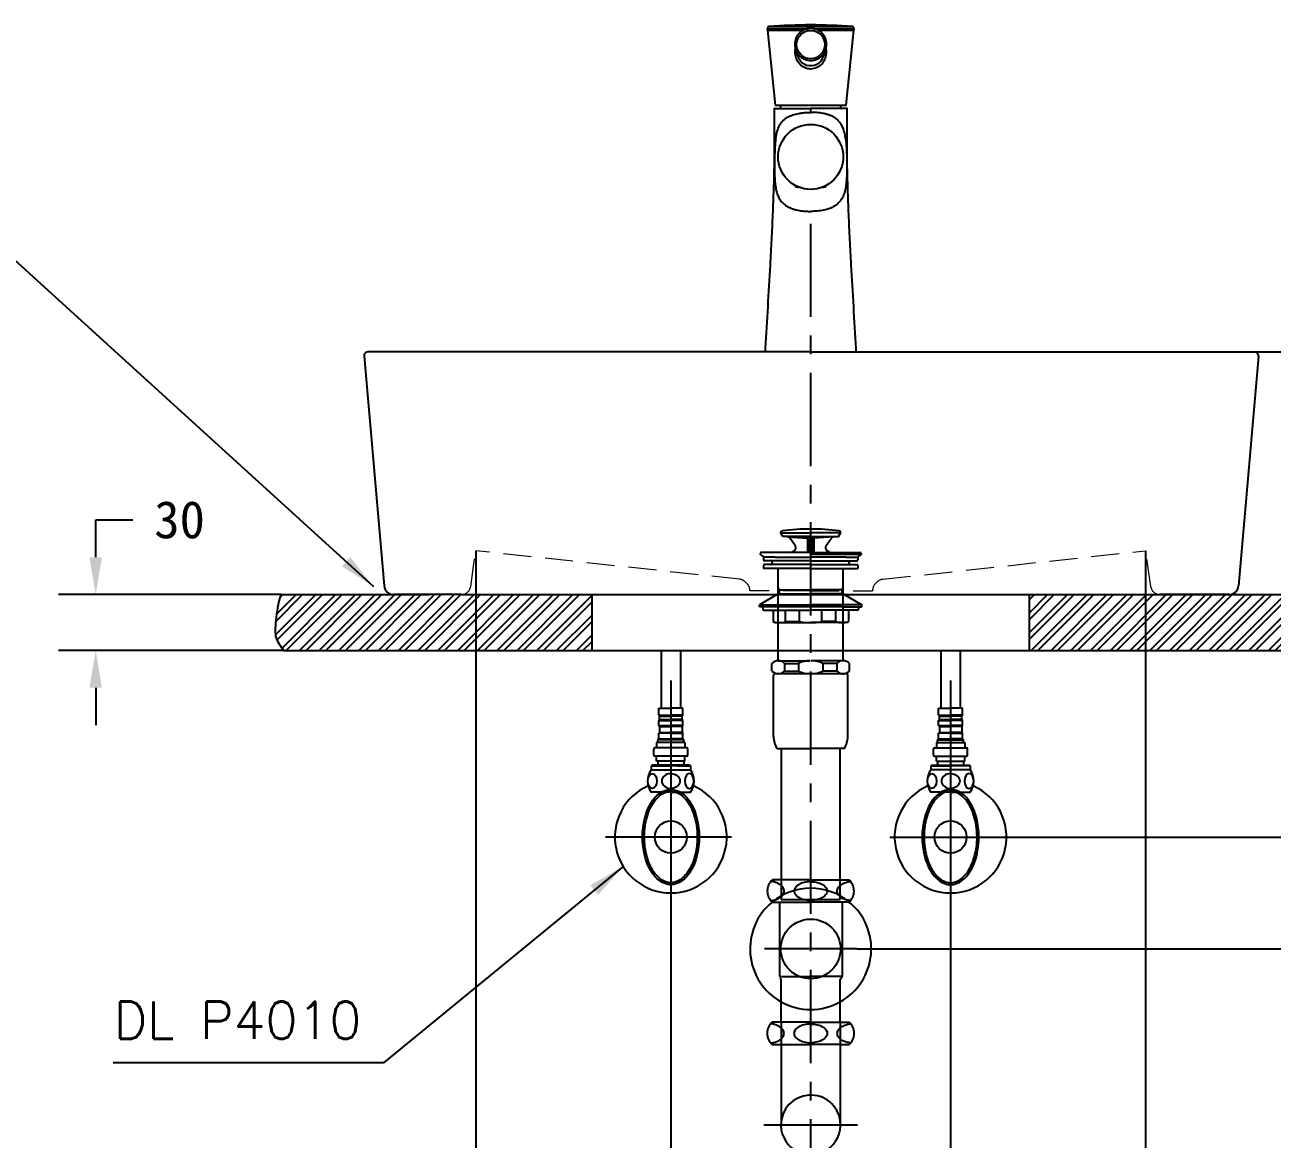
# Model space of a CAD drawing. Extents: x 6851 to 9951, y 0 to 2279.
# Drawn here: x 7630 to 8298, y 387 to 984 of the extents above; entities that cross this region are included whole.
import ezdxf

# ---------------------------------------------------------------- set-up
doc = ezdxf.new("R2010")
doc.units = 0
doc.header["$LTSCALE"] = 20
doc.header["$MEASUREMENT"] = 0
doc.linetypes.add('CENTER', pattern=[2, 1.25, -0.25, 0.25, -0.25])
doc.linetypes.add('HIDDEN', pattern=[0.375, 0.25, -0.125])
doc.layers.get('0').update_dxf_attribs({"linetype": 'CONTINUOUS'})
doc.layers.get('DEFPOINTS').update_dxf_attribs({"linetype": 'CONTINUOUS'})
for name, color, linetype in [('1', 1, 'CONTINUOUS'), ('3', 3, 'CONTINUOUS'), ('4', 4, 'CONTINUOUS'), ('5', 5, 'CONTINUOUS'), ('6', 6, 'CONTINUOUS'), ('CENTER', 2, 'CENTER')]:
    doc.layers.add(name, color=color, linetype=linetype)
doc.styles.add('GHS', font='romans', dxfattribs={"bigfont": 'ghs'})
doc.dimstyles.get("Standard").update_dxf_attribs({"dimtxt": 2.5, "dimasz": 2, "dimexe": 2, "dimexo": 1, "dimgap": 1.5, "dimtad": 1, "dimdec": 0, "dimlfac": 10, "dimrnd": 0.5, "dimzin": 0, "dimdsep": 46, "dimtxsty": 'Standard', "dimcen": 0, "dimclrt": 2, "dimadec": 0, "dimazin": 0, "dimtfac": 1, "dimtdec": 0, "dimtmove": 0, "dimatfit": 3, "dimfxl": 0, "dimtolj": 1, "dimtzin": 0, "dimarcsym": 0})
doc.dimstyles.new('Standard$0', dxfattribs={"dimtxt": 0.18, "dimasz": 0.18, "dimexe": 0.18, "dimexo": 0.0625, "dimgap": 0.09, "dimtad": 0, "dimtih": 1, "dimtoh": 1, "dimdec": 4, "dimzin": 0, "dimdsep": 46, "dimtxsty": 'Standard', "dimcen": 0.09, "dimadec": 0, "dimazin": 0, "dimtfac": 1, "dimtdec": 4, "dimtofl": 0, "dimtmove": 0, "dimatfit": 3, "dimfxl": 0, "dimtolj": 1, "dimtzin": 0, "dimarcsym": 0})

# ---------------------------------------------------------------- blocks, each defined once
blk = doc.blocks.new('*D52')
at = {"layer": '3', "color": 3, "lineweight": -2}
for p, q in [((8075.68, 489.12), (8549.93, 489.12)), ((8529.93, 469.12), (8529.93, 289.13)), ((8529.93, 69.14), (8529.93, 249.13)), ((8350.9, 49.14), (8549.93, 49.14))]:
    blk.add_line(p, q, dxfattribs=at)
at = {"layer": '3', "color": 3}
for points in [[(8526.6, 469.12), (8533.26, 469.12), (8529.93, 489.12)], [(8526.6, 69.14), (8533.26, 69.14), (8529.93, 49.14)]]:
    blk.add_solid(points, dxfattribs=at)
at = {"layer": 'DEFPOINTS', "color": 0}
for p in [(8075.68, 489.12), (8350.9, 49.14), (8529.93, 49.14)]:
    blk.add_point(p, dxfattribs=at)
at = {"layer": '3', "color": 2, "insert": (8529.93, 269.13), "char_height": 20, "attachment_point": 5}
blk.add_mtext('\\A1;440', dxfattribs=at)
blk = doc.blocks.new('*D53')
at = {"layer": '3', "color": 3, "lineweight": -2}
for p, q in [((7667.48, 699.11), (7667.48, 719.11)), ((7667.48, 719.11), (7687.48, 719.11)), ((7766.76, 679.11), (7647.48, 679.11)), ((7768.23, 649.11), (7647.48, 649.11)), ((7667.48, 629.11), (7667.48, 609.11))]:
    blk.add_line(p, q, dxfattribs=at)
at = {"layer": '3', "color": 3}
for points in [[(7664.14, 699.11), (7670.81, 699.11), (7667.48, 679.11)], [(7664.14, 629.11), (7670.81, 629.11), (7667.48, 649.11)]]:
    blk.add_solid(points, dxfattribs=at)
at = {"layer": 'DEFPOINTS', "color": 0}
for p in [(7667.48, 679.11), (7766.76, 679.11), (7768.23, 649.11)]:
    blk.add_point(p, dxfattribs=at)
at = {"layer": '3', "color": 2, "insert": (7712.48, 719.11), "char_height": 20, "attachment_point": 5}
blk.add_mtext('\\A1;30', dxfattribs=at)
blk = doc.blocks.new('*D54')
at = {"layer": '3', "color": 3, "lineweight": -2}
for p, q in [((8430.16, 809.14), (8489.93, 809.14)), ((8469.93, 789.14), (8469.93, 699.13)), ((8469.93, 569.12), (8469.93, 659.13)), ((8158.53, 549.12), (8489.93, 549.12))]:
    blk.add_line(p, q, dxfattribs=at)
at = {"layer": '3', "color": 3}
for points in [[(8466.6, 789.14), (8473.26, 789.14), (8469.93, 809.14)], [(8466.6, 569.12), (8473.26, 569.12), (8469.93, 549.12)]]:
    blk.add_solid(points, dxfattribs=at)
at = {"layer": 'DEFPOINTS', "color": 0}
for p in [(8430.16, 809.14), (8469.93, 809.14), (8158.53, 549.12)]:
    blk.add_point(p, dxfattribs=at)
at = {"layer": '3', "color": 2, "insert": (8469.93, 679.13), "char_height": 20, "attachment_point": 5}
blk.add_mtext('\\A1;260', dxfattribs=at)
blk = doc.blocks.new('*D55')
at = {"layer": '3', "color": 3, "lineweight": -2}
for p, q in [((8279.09, 809.12), (8430.16, 809.12)), ((8410.16, 789.12), (8410.16, 764.12)), ((8410.16, 699.11), (8410.16, 724.12)), ((8345, 679.11), (8430.16, 679.11))]:
    blk.add_line(p, q, dxfattribs=at)
at = {"layer": '3', "color": 3}
for points in [[(8406.83, 789.12), (8413.5, 789.12), (8410.16, 809.12)], [(8406.83, 699.11), (8413.5, 699.11), (8410.16, 679.11)]]:
    blk.add_solid(points, dxfattribs=at)
at = {"layer": 'DEFPOINTS', "color": 0}
for p in [(8279.09, 809.12), (8345, 679.11), (8410.16, 679.11)]:
    blk.add_point(p, dxfattribs=at)
at = {"layer": '3', "color": 2, "insert": (8410.16, 744.12), "char_height": 20, "attachment_point": 5}
blk.add_mtext('\\A1;130', dxfattribs=at)
blk = doc.blocks.new('*D56')
at = {"color": 3, "lineweight": -2}
for p, q in [((7975.9, 514.46), (7975.9, 291.54)), ((8125.9, 514.46), (8125.9, 291.54)), ((7995.9, 311.54), (8105.9, 311.54))]:
    blk.add_line(p, q, dxfattribs=at)
at = {"color": 3}
for points in [[(7995.9, 314.87), (7995.9, 308.2), (7975.9, 311.54)], [(8105.9, 314.87), (8105.9, 308.2), (8125.9, 311.54)]]:
    blk.add_solid(points, dxfattribs=at)
at = {"layer": 'DEFPOINTS', "color": 0}
for p in [(7975.9, 514.46), (8125.9, 514.46), (8125.9, 311.54)]:
    blk.add_point(p, dxfattribs=at)
at = {"color": 2, "insert": (8050.9, 331.54), "char_height": 20, "attachment_point": 5}
blk.add_mtext('\\A1;150', dxfattribs=at)
blk = doc.blocks.new('*D44')
at = {"layer": '3', "color": 3, "lineweight": -2}
for p, q in [((7871.27, 702.61), (7871.27, 223.55)), ((8230.54, 702.61), (8230.54, 223.55)), ((7896.27, 243.55), (8205.54, 243.55))]:
    blk.add_line(p, q, dxfattribs=at)
at = {"layer": '3', "color": 3}
for points in [[(7896.27, 247.72), (7896.27, 239.38), (7871.27, 243.55)], [(8205.54, 247.72), (8205.54, 239.38), (8230.54, 243.55)]]:
    blk.add_solid(points, dxfattribs=at)
at = {"layer": 'DEFPOINTS', "color": 0}
for p in [(7871.27, 702.61), (8230.54, 702.61), (8230.54, 243.55)]:
    blk.add_point(p, dxfattribs=at)
at = {"layer": '3', "color": 2, "insert": (8051.21, 263.55), "char_height": 20, "attachment_point": 5}
blk.add_mtext('\\A1;360', dxfattribs=at)

msp = doc.modelspace()

# ---------------------------------------------------------------- hatches: boundary and pattern name
at = {"layer": '3'}
h = msp.add_hatch(dxfattribs=at)
h.set_pattern_fill('ANSI32', scale=20)
edge = h.paths.add_edge_path()
edge.add_line((7933.64003, 679.11437), (7863.62649, 679.11437))
edge.add_line((7863.62649, 679.11437), (7827.16562, 679.11437))
edge.add_line((7827.16562, 679.11437), (7766.76419, 679.11437))
edge.add_spline(control_points=[(7766.76419, 679.11437), (7765.20721, 674.3043), (7764.21767, 666.55056), (7763.11891, 655.12506), (7766.89725, 651.45404), (7768.22952, 649.11437)], knot_values=[0.795697532, 0.795697532, 0.795697532, 0.795697532, 2.200271837, 3.161729505, 4.111089199, 4.111089199, 4.111089199, 4.111089199], degree=3, periodic=0)
edge.add_line((7768.22952, 649.11437), (7933.64003, 649.11437))
edge.add_line((7933.64003, 649.11437), (7933.64003, 679.11437))
edge = h.paths.add_edge_path()
edge.add_spline(control_points=[(8345.00113, 679.11437), (8343.44414, 674.3043), (8342.4546, 666.55056), (8341.35585, 655.12506), (8345.13418, 651.45404), (8346.46645, 649.11437)], knot_values=[0.795697532, 0.795697532, 0.795697532, 0.795697532, 2.200271837, 3.161729505, 4.111089199, 4.111089199, 4.111089199, 4.111089199], degree=3, periodic=0)
edge.add_line((8346.46645, 649.11437), (8168.16981, 649.11437))
edge.add_line((8168.16981, 649.11437), (8168.16981, 679.11863))
edge.add_line((8168.16981, 679.11863), (8345.00113, 679.11437))
edge = h.paths.add_edge_path()
edge.add_line((8936.58008, 669.92182), (8761.79395, 669.92129))
edge.add_spline(control_points=[(8761.79395, 669.92129), (8760.23696, 665.11122), (8759.24742, 657.35748), (8758.14867, 645.93198), (8761.927, 642.26096), (8763.25928, 639.92129)], knot_values=[0.795697532, 0.795697532, 0.795697532, 0.795697532, 2.200271837, 3.161729505, 4.111089199, 4.111089199, 4.111089199, 4.111089199], degree=3, periodic=0)
edge.add_line((8763.25928, 639.92129), (8936.58008, 639.92129))
edge.add_line((8936.58008, 639.92129), (8936.58008, 669.92182))
h.paths.add_polyline_path([(9320.90492, 669.92129), (9305.96623, 669.92133), (9305.96624, 669.92129), (9301.96624, 669.92129), (9301.96624, 666.92129), (9293.96624, 666.92129), (9249.96624, 666.92129), (9249.96624, 669.92129), (9245.96624, 669.92129), (9125.22976, 669.92182), (9125.22976, 639.92129), (9320.90492, 639.92129)])

# ---------------------------------------------------------------- linework, layer by layer
at = {"ltscale": 0.5}
msp.add_line((8031.94249, 941.42129), (8069.86735, 941.42129), dxfattribs=at)
for p, q in [((7811.40067, 806.94005), (7822.18465, 683.67859)), ((8051.21044, 809.11437), (7813.39306, 809.11437)), ((8051.21044, 809.11437), (8289.02782, 809.11437)), ((8291.02021, 806.94005), (8280.23623, 683.67859)), ((7863.62649, 679.11437), (7827.16562, 679.11437)), ((8018.31789, 681.3146), (8018.31789, 681.11437)), ((8084.10299, 681.3146), (8084.10299, 681.11437)), ((8275.25526, 679.11437), (8238.18335, 679.11437))]:
    msp.add_line(p, q)
at = {"color": 7, "linetype": 'HIDDEN', "lineweight": 0, "ltscale": 3}
for p, q in [((7868.57783, 683.4185), (7871.27456, 702.60673)), ((8012.89552, 687.26046), (7871.27456, 702.60673)), ((8089.52536, 687.26046), (8230.53528, 702.60673)), ((8233.23201, 683.4185), (8230.53528, 702.60673)), ((8016.90508, 684.79771), (8015.96007, 685.77096)), ((8085.5158, 684.79771), (8086.46081, 685.77096)), ((8051.21044, 681.11437), (8018.31789, 681.11437)), ((8051.21044, 681.11437), (8084.10299, 681.11437))]:
    msp.add_line(p, q, dxfattribs=at)
for centre, radius, start, end in [((7813.39306, 807.11437), 2, 90, 185), ((8289.02782, 807.11437), 2, 355, 90), ((7827.16562, 684.11437), 5, 185, 270), ((8275.25526, 684.11437), 5, 270, 355)]:
    msp.add_arc(centre, radius, start, end)
for centre, start, end in [((7863.62649, 684.11437), 270, 352), ((8012.37288, 682.28786), 44.15656234, 84), ((8013.31789, 681.3146), 0, 44.15656234), ((8089.10299, 681.3146), 135.84343766, 180), ((8090.048, 682.28786), 96, 135.84343766), ((8238.18335, 684.11437), 188, 270)]:
    msp.add_arc(centre, 5, start, end, dxfattribs=at)
at = {"layer": '1', "color": 7, "linetype": 'Continuous'}
for p, q in [((8028.55251, 983.50345), (8073.25733, 983.50345)), ((8027.63627, 982.40452), (8027.71584, 981.63524)), ((8027.63627, 982.40452), (8049.49631, 982.40452)), ((8027.71584, 981.63524), (8031.94249, 941.42129)), ((8027.71584, 981.63524), (8046.92029, 981.63524)), ((8052.74195, 982.40452), (8074.17358, 982.40452)), ((8054.83124, 981.63524), (8074.09401, 981.63524)), ((8069.86735, 941.42129), (8074.09401, 981.63524)), ((8074.09401, 981.63524), (8074.17358, 982.40452)), ((8042.87125, 971.07254), (8044.25405, 967.21843)), ((8057.5564, 967.22011), (8058.93857, 971.07249)), ((8069.86731, 941.42129), (8069.86735, 941.42129)), ((8042.73723, 898.28863), (8042.73723, 898.17827)), ((8042.73723, 897.8185), (8042.73723, 898.17828)), ((8042.73723, 898.17827), (8042.95841, 898.17341)), ((8043.62289, 897.838), (8042.73723, 897.8185)), ((8043.62289, 897.838), (8043.62289, 897.85086)), ((8044.08574, 897.42174), (8044.54128, 897.46026)), ((8057.26857, 897.46026), (8057.7241, 897.42174)), ((8058.18696, 897.838), (8058.18696, 897.85086)), ((8059.07261, 897.8185), (8058.18696, 897.838)), ((8058.85144, 898.17341), (8059.07261, 898.17827)), ((8059.07261, 898.17827), (8059.07261, 898.28863)), ((8059.07261, 898.17828), (8059.07261, 897.8185))]:
    msp.add_line(p, q, dxfattribs=at)
for centre, radius, start, end in [((8028.63105, 982.50654), 1, 94.50437273, 185.85595758), ((8051.89, 687.26491), 297.15638, 90.18993465, 94.50448168), ((8049.91985, 687.26491), 297.15638, 85.49551832, 89.81006535), ((8073.1788, 982.50654), 1, 354.14404242, 85.49562727), ((8034.70765, 939.72229), 0.1, 174.8853211, 270), ((8060.40492, 937.42229), 25.9, 171.11778621, 174.8853211), ((8041.40492, 937.42229), 25.9, 5.1146789, 8.88221379), ((8067.1022, 939.72229), 0.1, 270, 5.1146789)]:
    msp.add_arc(centre, radius, start, end, dxfattribs=at)
for centre, major_axis, ratio in [((8050.90492, 973.90534), (0, 7.62143), 0.989833), ((8050.90492, 913.69839), (0, 17.44057), 0.99999)]:
    msp.add_ellipse(centre, major_axis=major_axis, ratio=ratio, dxfattribs=at)
for major_axis, start_param, end_param in [((8.3, 0), 2.904436804, 2.962799599), ((8.3, 0), 3.320385708, 3.748197762), ((7.4, 0), 3.320385708, 3.535441447), ((8.3, 0), 5.676580199, 6.104392252), ((7.4, 0), 5.889336514, 6.104392252), ((8.3, 0), 0.178793055, 0.237155849)]:
    msp.add_ellipse((8050.90492, 897.99839), major_axis=major_axis, ratio=0.121869, start_param=start_param, end_param=end_param, dxfattribs=at)
for points, knots in [([(8050.90492, 982.62402), (8053.17663, 982.62402), (8055.3992, 981.6724), (8058.53956, 978.48003), (8059.45043, 976.25925), (8059.44667, 971.73734), (8058.5338, 969.51984), (8055.38484, 966.32947), (8053.14431, 965.38682), (8048.66333, 965.38741), (8046.4329, 966.31828), (8043.25619, 969.54317), (8042.36043, 971.77196), (8042.36216, 976.2458), (8043.27488, 978.48617), (8046.41157, 981.67187), (8048.63322, 982.62402), (8050.90492, 982.62402)], [0, 0, 0, 0, 0.125, 0.125, 0.25, 0.25, 0.375, 0.375, 0.5, 0.5, 0.625, 0.625, 0.75, 0.75, 0.875, 0.875, 1, 1, 1, 1]), ([(8044.28776, 964.35091), (8042.95443, 966.26431), (8042.40444, 968.67013), (8042.66193, 971.15378), (8042.68831, 971.35138), (8042.72038, 971.54774)], [0, 0, 0, 0, 0.920069006, 0.920069006, 1, 1, 1, 1]), ([(8059.08928, 971.53299), (8059.21422, 970.7653), (8059.25281, 969.98067), (8059.04136, 966.90432), (8058.06054, 964.61956), (8054.70429, 961.42003), (8052.32046, 960.56975), (8047.73214, 961.09804), (8045.6211, 962.43751), (8044.28776, 964.35091)], [0, 0, 0, 0, 0.101729154, 0.101729154, 0.401152769, 0.401152769, 0.700576385, 0.700576385, 1, 1, 1, 1]), ([(8045.26753, 965.34708), (8046.42581, 963.82123), (8048.20041, 962.83407), (8051.97859, 962.40281), (8053.94656, 962.96864), (8056.39082, 964.97857), (8057.12434, 966.05493), (8057.55111, 967.23366)], [0, 0, 0, 0, 0.376010534, 0.376010534, 0.752021069, 0.752021069, 1, 1, 1, 1]), ([(8031.40493, 939.62124), (8031.40493, 939.62124), (8031.40493, 939.62124), (8031.40321, 939.62124), (8031.90733, 939.62124), (8033.85825, 939.62124), (8035.28772, 939.62124), (8040.74327, 939.62124), (8045.75234, 939.62124), (8050.90492, 939.62124)], [0, 0, 0, 0, 0.000032378, 0.000032378, 0.250024284, 0.250024284, 0.500016189, 0.500016189, 1, 1, 1, 1]), ([(8031.40493, 939.62124), (8031.40492, 938.50135), (8031.40492, 935.92633), (8031.40492, 930.52882), (8031.40492, 926.33944), (8031.40492, 923.51697)], [0, 0, 0, 0, 0.223827555, 0.477076677, 1, 1, 1, 1]), ([(8032.1847, 923.62122), (8032.28489, 924.2614), (8032.48494, 925.53966), (8033.06131, 927.91891), (8034.07705, 930.55749), (8035.92632, 933.14051), (8038.34622, 935.00999), (8041.25446, 936.29079), (8044.03907, 936.98398), (8046.56903, 937.34826), (8048.71319, 937.5312), (8050.17277, 937.55367), (8050.90492, 937.56494)], [0, 0, 0, 0, 0.071665129, 0.143093384, 0.28334065, 0.415425905, 0.548023904, 0.66537255, 0.78472804, 0.855719365, 0.927626457, 1, 1, 1, 1]), ([(8070.40492, 939.62124), (8070.40492, 939.62124), (8070.40492, 939.62124), (8070.40664, 939.62124), (8069.90251, 939.62124), (8067.95159, 939.62124), (8066.52213, 939.62124), (8061.06658, 939.62124), (8056.05751, 939.62124), (8050.90492, 939.62124)], [0, 0, 0, 0, 0.000032378, 0.000032378, 0.250024284, 0.250024284, 0.500016189, 0.500016189, 1, 1, 1, 1]), ([(8069.62511, 923.62122), (8069.57061, 924.00674), (8069.36983, 925.28548), (8068.91193, 927.35448), (8068.08923, 929.66874), (8066.96988, 931.68484), (8065.54199, 933.3681), (8063.97323, 934.59842), (8062.38328, 935.48339), (8060.85404, 936.1185), (8059.25434, 936.61269), (8057.61039, 936.98569), (8055.94425, 937.25533), (8054.82622, 937.3767), (8053.7064, 937.47247), (8053.14558, 937.50756), (8052.02438, 937.55379), (8051.46399, 937.56494), (8050.90492, 937.56494)], [0, 0, 0, 0, 0.037094661, 0.12463151, 0.212168359, 0.299705208, 0.387242057, 0.474778906, 0.540431543, 0.606084179, 0.671736816, 0.737389453, 0.80304209, 0.868694726, 0.868694726, 0.934347363, 0.934347363, 1, 1, 1, 1]), ([(8070.40492, 923.51697), (8070.40492, 926.33944), (8070.40492, 930.08586), (8070.40492, 934.69906), (8070.40492, 937.27408), (8070.40492, 938.92515), (8070.40492, 939.62124)], [0, 0, 0, 0, 0.522923319, 0.694104228, 0.854690333, 1, 1, 1, 1]), ([(8031.40492, 923.62124), (8031.40089, 919.07825), (8031.32602, 910.00059), (8030.996, 896.40182), (8030.50005, 882.84276), (8029.87258, 869.32521), (8028.99154, 852.85121), (8027.84582, 833.43817), (8026.92578, 817.87725), (8026.49226, 809.76107), (8026.45801, 809.11437)], [0, 0, 0, 0, 0.0999952107, 0.1999920215, 0.2999900858, 0.3999906777, 0.4999920452, 0.6666615318, 0.8333323778, 0.8477608343, 0.8477608343, 0.8477608343, 0.8477608343]), ([(8032.18472, 923.62124), (8032.02564, 923.62124), (8031.58646, 923.62124), (8031.40488, 923.62124), (8031.40492, 923.62124), (8031.40492, 923.62124)], [0, 0, 0, 0, 0.307982558, 0.999856747, 1, 1, 1, 1]), ([(8032.18474, 923.62122), (8032.11063, 923.09699), (8031.9345, 921.63813), (8031.74139, 919.1639), (8031.61722, 916.43777), (8031.54414, 913.91931), (8031.4867, 910.87467), (8031.46582, 907.57064), (8031.5225, 904.07088), (8031.66034, 901.14846), (8031.93432, 898.34682), (8032.40121, 895.71631), (8033.11771, 893.31061), (8034.13015, 891.18063), (8035.46188, 889.36643), (8036.96166, 888.00947), (8038.51161, 887.01256), (8040.0193, 886.28539), (8041.60691, 885.71098), (8043.23196, 885.27251), (8044.85514, 884.95044), (8046.4276, 884.72819), (8047.66044, 884.61098), (8048.58728, 884.54891), (8049.32234, 884.51269), (8050.09111, 884.48923), (8050.63367, 884.48411), (8050.90492, 884.48411)], [0, 0, 0, 0, 0.028005166, 0.076605041, 0.125204915, 0.161654821, 0.198104727, 0.271004539, 0.319604413, 0.368204288, 0.416804162, 0.465404037, 0.514003911, 0.562603785, 0.61120366, 0.659803534, 0.69625344, 0.732703346, 0.769153252, 0.805603158, 0.842053064, 0.878502969, 0.914952875, 0.933177828, 0.951402781, 0.975702718, 1, 1, 1, 1]), ([(8069.62515, 923.62124), (8069.71308, 922.92182), (8069.88908, 921.52178), (8070.0513, 919.31904), (8070.18616, 916.68758), (8070.2781, 913.6019), (8070.34783, 908.9333), (8070.3305, 904.26441), (8070.0532, 899.84255), (8069.6273, 896.68342), (8068.87834, 893.7549), (8067.31378, 890.27711), (8063.99787, 886.93315), (8058.95467, 885.21328), (8055.00523, 884.66697), (8052.67682, 884.50633), (8051.49744, 884.49156), (8050.90492, 884.48414)], [0, 0, 0, 0, 0.041430655, 0.082932323, 0.124791081, 0.187239211, 0.24995308, 0.374794549, 0.437012221, 0.499197134, 0.562064631, 0.624597787, 0.749141423, 0.874147793, 0.936815444, 0.968256034, 1, 1, 1, 1]), ([(8069.62515, 923.62154), (8069.84733, 923.62146), (8070.29063, 923.6213), (8070.4354, 923.62126), (8070.38859, 923.62122), (8070.36065, 923.62121)], [0, 0, 0, 0, 0.407870621, 0.813804032, 1, 1, 1, 1]), ([(8075.35184, 809.11437), (8075.31758, 809.76107), (8074.88407, 817.87725), (8073.96402, 833.43817), (8072.8183, 852.85121), (8071.93727, 869.32521), (8071.30979, 882.84276), (8070.81385, 896.40182), (8070.48383, 910.00059), (8070.40895, 919.07825), (8070.40492, 923.62124)], [0.1522391657, 0.1522391657, 0.1522391657, 0.1522391657, 0.1666676222, 0.3333384682, 0.5000079548, 0.6000093223, 0.7000099142, 0.8000079785, 0.9000047893, 1, 1, 1, 1])]:
    msp.add_open_spline(points, degree=3, knots=knots, dxfattribs=at)
for points in [[(8044.25947, 967.23208), (8044.49693, 966.55866), (8044.83361, 965.91871), (8045.26753, 965.34708)], [(8050.90492, 937.56494), (8050.90492, 938.25037), (8050.90492, 938.93581), (8050.90492, 939.62124)]]:
    msp.add_open_spline(points, degree=3, dxfattribs=at)
at = {"layer": '1', "color": 5}
msp.add_open_spline([(7766.76419, 679.11437), (7765.20721, 674.3043), (7764.21767, 666.55056), (7763.11891, 655.12506), (7766.89725, 651.45404), (7768.22952, 649.11437)], degree=3, knots=[0.795697532, 0.795697532, 0.795697532, 0.795697532, 2.200271837, 3.161729505, 4.111089199, 4.111089199, 4.111089199, 4.111089199], dxfattribs=at)
at = {"layer": '3'}
for p, q in [((8035.90492, 710.21863), (8034.6736, 712.35134)), ((8034.79014, 712.14949), (8050.90492, 712.14949)), ((8050.90492, 710.21863), (8035.90492, 710.21863)), ((8038.42019, 710.03434), (8049.15492, 709.33297)), ((8042.63026, 705.33934), (8039.91205, 709.19231)), ((8050.90492, 710.21863), (8049.15492, 709.33297)), ((8049.15492, 709.33297), (8049.15492, 701.61863)), ((8050.38724, 709.95664), (8049.95492, 703.54876)), ((8067.0197, 712.14949), (8050.90492, 712.14949)), ((8050.90492, 710.21863), (8065.90492, 710.21863)), ((8050.90492, 710.21863), (8052.65492, 709.33297)), ((8051.42259, 709.95664), (8051.85492, 703.54876)), ((8063.38964, 710.03434), (8052.65492, 709.33297)), ((8052.65492, 709.33297), (8052.65492, 701.61863)), ((8059.17958, 705.33934), (8061.89778, 709.19231)), ((8065.90492, 710.21863), (8067.13624, 712.35134)), ((8040.54849, 701.61863), (8041.99601, 702.45436)), ((8050.15802, 701.61863), (8049.95492, 703.57295)), ((8049.95492, 703.57295), (8050.90492, 703.57295)), ((8051.85492, 703.57295), (8050.90492, 703.57295)), ((8051.65182, 701.61863), (8051.85492, 703.57295)), ((8061.26134, 701.61863), (8059.81382, 702.45436)), ((8023.90492, 701.21863), (8023.90492, 700.61863)), ((8023.90492, 700.61863), (8026.04714, 699.11863)), ((8033.60492, 701.61863), (8024.30492, 701.61863)), ((8025.60308, 698.91863), (8025.60308, 697.61863)), ((8031.90492, 699.11863), (8025.80308, 699.11863)), ((8050.90492, 697.11863), (8026.10308, 697.11863)), ((8031.90492, 699.11863), (8050.90492, 699.11863)), ((8050.90492, 701.61863), (8033.60492, 701.61863)), ((8050.90492, 701.61863), (8068.20492, 701.61863)), ((8077.90492, 700.61863), (8050.90492, 700.61863)), ((8069.90492, 699.11863), (8050.90492, 699.11863)), ((8050.90492, 697.11863), (8075.70675, 697.11863)), ((8068.20492, 701.61863), (8077.50492, 701.61863)), ((8069.90492, 699.11863), (8076.00675, 699.11863)), ((8077.90492, 700.61863), (8075.7627, 699.11863)), ((8076.20675, 698.91863), (8076.20675, 697.61863)), ((8077.90492, 701.21863), (8077.90492, 700.61863)), ((8025.60308, 694.61863), (8025.60308, 693.31863)), ((8050.90492, 693.11863), (8025.80308, 693.11863)), ((8050.90492, 695.11863), (8026.10308, 695.11863)), ((8033.40492, 662.52422), (8033.40492, 693.11863)), ((8050.90492, 695.11863), (8075.70675, 695.11863)), ((8050.90492, 693.11863), (8076.00675, 693.11863)), ((8068.40492, 662.52422), (8068.40492, 693.11863)), ((8076.20675, 694.61863), (8076.20675, 693.31863)), ((8034.10492, 681.61863), (8033.40492, 682.83107)), ((8067.70492, 681.61863), (8068.40492, 682.83107)), ((8033.40492, 679.52422), (8023.40492, 673.52422)), ((8023.90492, 679.11437), (8050.90492, 679.11437)), ((8033.40492, 681.61863), (8050.90492, 681.61863)), ((8033.40492, 679.52422), (8050.90492, 679.52422)), ((8034.10492, 679.52422), (8034.10492, 681.61863)), ((8068.40492, 681.61863), (8050.90492, 681.61863)), ((8068.40492, 679.52422), (8050.90492, 679.52422)), ((8067.70492, 679.52422), (8067.70492, 681.61863)), ((8068.40492, 679.52422), (8078.40492, 673.52422)), ((8023.40492, 673.52422), (8050.90492, 673.52422)), ((8023.40492, 672.52422), (8023.40492, 673.52422)), ((8033.40492, 672.52422), (8023.40492, 672.52422)), ((8025.21279, 672.52422), (8025.21279, 671.22422)), ((8025.71279, 670.72422), (8030.71279, 670.72422)), ((8030.71279, 670.72422), (8050.90492, 670.72422)), ((8030.71279, 670.72422), (8030.71279, 664.60157)), ((8068.40492, 672.52422), (8033.40492, 672.52422)), ((8037.48757, 664.60157), (8037.48757, 670.72422)), ((8044.88823, 664.60157), (8044.88823, 670.72422)), ((8078.40492, 673.52422), (8050.90492, 673.52422)), ((8071.09705, 670.72422), (8050.90492, 670.72422)), ((8056.9216, 664.60157), (8056.9216, 670.72422)), ((8064.32226, 664.60157), (8064.32226, 670.72422)), ((8068.40492, 672.52422), (8078.40492, 672.52422)), ((8071.09705, 670.72422), (8071.09705, 664.60157)), ((8076.09705, 670.72422), (8071.09705, 670.72422)), ((8076.59705, 672.52422), (8076.59705, 671.22422)), ((8078.40492, 672.52422), (8078.40492, 673.52422)), ((8031.71279, 664.02422), (8030.71279, 664.60157)), ((8031.71279, 664.02422), (8033.11279, 664.02422)), ((8033.11279, 664.02422), (8050.90492, 664.02422)), ((8033.40492, 643.61298), (8033.40492, 664.04534)), ((8037.48757, 664.60157), (8044.88823, 664.60157)), ((8068.69705, 664.02422), (8050.90492, 664.02422)), ((8064.32226, 664.60157), (8056.9216, 664.60157)), ((8068.40492, 643.61298), (8068.40492, 664.04534)), ((8070.09705, 664.02422), (8068.69705, 664.02422)), ((8070.09705, 664.02422), (8071.09705, 664.60157)), ((8030.16122, 638.06201), (8030.16122, 642.17525)), ((8033.54861, 643.61863), (8050.66122, 643.61863)), ((8036.936, 642.17525), (8036.936, 638.06201)), ((8036.936, 642.17525), (8044.33667, 642.17525)), ((8044.33667, 642.17525), (8044.33667, 638.06201)), ((8068.26122, 643.61863), (8051.14861, 643.61863)), ((8057.47317, 642.17525), (8057.47317, 638.06201)), ((8064.87383, 642.17525), (8057.47317, 642.17525)), ((8064.87383, 642.17525), (8064.87383, 638.06201)), ((8071.64861, 638.06201), (8071.64861, 642.17525)), ((8030.90492, 603.01628), (8030.90492, 635.61863)), ((8050.90492, 636.61863), (8031.90492, 636.61863)), ((8036.936, 638.06201), (8044.33667, 638.06201)), ((8068.26122, 636.61863), (8050.90492, 636.61863)), ((8064.87383, 638.06201), (8057.47317, 638.06201)), ((8067.70492, 636.61863), (8068.26122, 636.61863)), ((8068.26122, 636.61863), (8068.66122, 636.61863)), ((8069.90492, 636.61863), (8068.40492, 636.61863)), ((8070.90492, 630.25439), (8070.90492, 635.61863)), ((8070.90492, 603.01628), (8070.90492, 635.61863)), ((8032.90492, 596.61863), (8050.90492, 596.61863)), ((8035.02992, 596.61863), (8035.02992, 515.61863)), ((8068.90491, 596.61863), (8050.90492, 596.61863)), ((8066.77992, 515.61863), (8066.77992, 596.61863)), ((8035.02992, 515.61863), (8066.77992, 515.61863)), ((8066.77992, 515.61863), (8066.07992, 515.61863))]:
    msp.add_line(p, q, dxfattribs=at)
at = {"layer": '3', "color": 7}
msp.add_line((7863.62649, 679.11437), (8238.18335, 679.11437), dxfattribs=at)
at = {"layer": '3', "color": 5}
for p, q in [((7933.64003, 649.11437), (7933.64003, 679.11863)), ((8168.16981, 649.11437), (8168.16981, 679.11863))]:
    msp.add_line(p, q, dxfattribs=at)
at = {"layer": '3'}
for centre, radius, start, end in [((8035.75492, 712.14949), 1.1, 97.32041367, 169.42619898), ((8050.90492, 594.21863), 120, 90, 97.32041367), ((8038.27781, 708.03938), 2, 35.20232507, 86.26180949), ((8050.90492, 594.21863), 120, 82.67958633, 90), ((8063.53203, 708.03938), 2, 93.73819051, 144.79767493), ((8066.05492, 712.14949), 1.1, 10.57380102, 82.67958633), ((8040.99601, 704.18641), 2, 300, 35.20232507), ((8060.81382, 704.18641), 2, 144.79767493, 240), ((8024.30492, 701.21863), 0.4, 90, 180), ((8025.80308, 698.91863), 0.2, 90, 180), ((8026.10308, 697.61863), 0.5, 180, 270), ((8029.40492, 696.11863), 1, 270, 90), ((8072.40492, 696.11863), 1, 90, 270), ((8075.70675, 697.61863), 0.5, 270, 0), ((8076.00675, 698.91863), 0.2, 0, 90), ((8077.50492, 701.21863), 0.4, 0, 90), ((8026.10308, 694.61863), 0.5, 90, 180), ((8025.80308, 693.31863), 0.2, 180, 270), ((8075.70675, 694.61863), 0.5, 0, 90), ((8076.00675, 693.31863), 0.2, 270, 0), ((8025.71279, 671.22422), 0.5, 180, 270), ((8076.09705, 671.22422), 0.5, 270, 0), ((8034.10018, 674.20343), 10.18185, 250.56792502, 289.43207498), ((8050.71278, 693.47656), 29.45658, 258.59556617, 270.3737354), ((8051.09706, 693.47656), 29.45658, 269.6262646, 281.40443383), ((8067.70966, 674.20343), 10.18185, 250.56792502, 289.43207498), ((8033.54861, 638.91083), 4.70435, 43.94093732, 136.05906268), ((8050.43903, 630.01415), 13.60629, 89.06429532, 116.64718661), ((8051.37081, 630.01415), 13.60629, 63.35281339, 90.93570468), ((8068.26122, 638.91083), 4.70435, 43.94093732, 136.05906268), ((8033.54861, 641.32643), 4.70435, 223.94093732, 316.05906268), ((8031.90492, 635.61863), 1, 90, 180), ((8050.43903, 650.22311), 13.60629, 243.35281339, 270.93570468), ((8051.37081, 650.22311), 13.60629, 269.06429532, 296.64718661), ((8068.26122, 641.32643), 4.70435, 223.94093732, 316.05906268), ((8069.90492, 635.61863), 1, 0, 90), ((8043.89332, 603.56521), 13, 182.42004342, 212.30000816), ((8057.91651, 603.56521), 13, 327.69999184, 357.57995658)]:
    msp.add_arc(centre, radius, start, end, dxfattribs=at)
at = {"layer": '4'}
for p, q in [((8034.65483, 526.1574), (8030.36332, 526.1574)), ((8050.90483, 526.1574), (8034.65483, 526.1574)), ((8050.90483, 526.1574), (8067.15483, 526.1574)), ((8067.15483, 526.1574), (8071.44633, 526.1574)), ((8030.75483, 514.1574), (8030.36332, 514.1574)), ((8030.75483, 514.1574), (8050.90483, 514.1574)), ((8034.10483, 514.1574), (8034.10483, 474.37728)), ((8071.05483, 514.1574), (8050.90483, 514.1574)), ((8067.70483, 514.1574), (8067.70483, 474.37728)), ((8071.05483, 514.1574), (8071.44633, 514.1574)), ((8075.67986, 489.11863), (8026.12979, 489.11863)), ((8034.10483, 474.37728), (8050.90483, 474.37728)), ((8035.02983, 449.5532), (8035.02983, 472.7324)), ((8067.70483, 474.37728), (8050.90483, 474.37728)), ((8066.77983, 449.5532), (8066.77983, 472.7324)), ((8035.02983, 449.8574), (8030.28537, 449.8574)), ((8050.82688, 449.8574), (8035.02983, 449.8574)), ((8035.02983, 449.5532), (8035.02983, 394.6574)), ((8050.82688, 449.8574), (8050.90483, 449.8574)), ((8050.98277, 449.8574), (8050.90483, 449.8574)), ((8050.98277, 449.8574), (8066.77983, 449.8574)), ((8066.77983, 449.8574), (8071.52428, 449.8574)), ((8066.77983, 449.5532), (8066.77983, 394.6574)), ((8030.28537, 437.8574), (8035.02983, 437.8574)), ((8035.02983, 437.8574), (8050.82688, 437.8574)), ((8066.77983, 437.8574), (8050.98277, 437.8574)), ((8066.77983, 437.8574), (8071.52428, 437.8574)), ((8076.07829, 394.6574), (8025.73136, 394.6574))]:
    msp.add_line(p, q, dxfattribs=at)
for points in [[(8036.71, 520.1574, 0.15521739), (8036.1195, 522.01373, 0.106747244), (8034.0578, 523.9044, 0.07304301), (8031.28793, 525.02242, 0.028511088), (8029.55918, 525.33843, 0.05952259)], [(8042.62453, 521.89634, 0.327290453), (8042.62453, 518.41846, 0.106373385), (8044.64733, 516.62187, 0.071219107), (8047.34728, 515.56814, 0.057537424), (8050.90483, 515.1574, 0.057537424)], [(8050.90483, 525.1574, 0.057537424), (8047.34728, 524.74666, 0.071219107), (8044.64733, 523.69293, 0.106373365), (8042.62453, 521.89634, 0.159482965)], [(8050.90483, 525.1574, -0.057537424), (8054.46237, 524.74666, -0.071219107), (8057.16232, 523.69293, -0.106373365), (8059.18512, 521.89634, -0.159482965)], [(8059.18512, 521.89634, -0.327290453), (8059.18512, 518.41846, -0.106373385), (8057.16232, 516.62187, -0.071219107), (8054.46237, 515.56814, -0.057537424), (8050.90483, 515.1574, -0.057537424)], [(8065.09965, 520.1574, -0.15521739), (8065.69015, 522.01373, -0.106747244), (8067.75185, 523.9044, -0.07304301), (8070.52172, 525.02242, -0.028511088), (8072.25047, 525.33843, -0.05952259)], [(8029.55918, 514.97637, 0.028511088), (8031.28793, 515.29238, 0.07304301), (8034.0578, 516.4104, 0.106747244), (8036.1195, 518.30108, 0.15521739), (8036.71, 520.1574, 0.15521739)], [(8072.25047, 514.97637, -0.028511088), (8070.52172, 515.29238, -0.07304301), (8067.75185, 516.4104, -0.106747244), (8065.69015, 518.30108, -0.15521739), (8065.09965, 520.1574, -0.15521739)], [(8035.02983, 446.84287, 0.049056062), (8033.97985, 447.6044, 0.07304301), (8031.20998, 448.72242, 0.028511088), (8029.48123, 449.03843)], [(8050.90483, 448.85721, 0.058789896), (8047.26933, 448.44666, 0.071219107), (8044.56938, 447.39293, 0.106373365), (8042.54658, 445.59634, 0.159482965)], [(8050.90483, 448.85721, -0.058789896), (8054.54032, 448.44666, -0.071219107), (8057.24027, 447.39293, -0.106373365), (8059.26307, 445.59634, -0.159482965)], [(8066.77983, 446.84287, -0.049056062), (8067.8298, 447.6044, -0.07304301), (8070.59967, 448.72242, -0.028511088), (8072.32842, 449.03843)], [(8036.63205, 443.8574, 0.15521739), (8036.04155, 445.71373, 0.054411203), (8035.08841, 446.79028, 0.054411203)], [(8035.09017, 440.92612, 0.054320903), (8036.04155, 442.00108, 0.15521739), (8036.63205, 443.8574)], [(8042.54658, 445.59634, 0.327290453), (8042.54658, 442.11846, 0.106373385), (8044.56938, 440.32187, 0.071219107), (8047.26933, 439.26814, 0.057537424), (8050.82688, 438.8574, 0.057537424)], [(8059.26307, 445.59634, -0.327290453), (8059.26307, 442.11846, -0.106373385), (8057.24027, 440.32187, -0.071219107), (8054.54032, 439.26814, -0.057537424), (8050.98277, 438.8574, -0.057537424)], [(8065.1776, 443.8574, -0.15521739), (8065.7681, 445.71373, -0.054949864), (8066.73179, 446.79984, -0.054949864)], [(8066.72374, 440.92225, -0.054539036), (8065.7681, 442.00108, -0.15521739), (8065.1776, 443.8574)], [(8029.48123, 438.67637, 0.028511088), (8031.20998, 438.99238, 0.07304301), (8033.97985, 440.1104, 0.049056062), (8035.02983, 440.87193, 0.049056062)], [(8072.32842, 438.67637, -0.028511088), (8070.59967, 438.99238, -0.07304301), (8067.8298, 440.1104, -0.049056062), (8066.77983, 440.87193, -0.049056062)]]:
    msp.add_lwpolyline(points, format="xyb", dxfattribs=at)
msp.add_circle((8050.90483, 489.1574), 16, dxfattribs=at)
for centre, radius, start, end in [((8035.65483, 520.1574), 8, 131.40962211, 228.59037789), ((8050.90483, 489.1574), 32.5, 50.55292077, 129.44707923), ((8066.15483, 520.1574), 8, 311.40962211, 48.59037789), ((8050.90483, 489.1574), 32.5, 129.44707923, 240.76048697), ((8050.90483, 489.1574), 32.5, 299.23951303, 50.55292077), ((8034.10483, 472.7324), 0.925, 0, 58.70258778), ((8067.70483, 472.7324), 0.925, 121.29741222, 180), ((8066.70483, 474.37728), 1, 301.29741222, 0), ((8050.90483, 489.1574), 32.5, 240.76048697, 299.23951303), ((8035.57688, 443.8574), 8, 131.40962211, 228.59037789), ((8066.23277, 443.8574), 8, 311.40962211, 48.59037789), ((8050.90483, 394.7824), 16, 7.1666434, 180), ((8050.90483, 394.7824), 16, 172.8333566, 7.1666434)]:
    msp.add_arc(centre, radius, start, end, dxfattribs=at)
at = {"layer": '5'}
for p, q in [((7766.76419, 679.11437), (7846.41514, 679.11863)), ((7894.49196, 679.11437), (8207.92892, 679.11863)), ((8168.16981, 679.11863), (8345.00113, 679.11437)), ((7768.22952, 649.11437), (8346.46645, 649.11437))]:
    msp.add_line(p, q, dxfattribs=at)
at = {"layer": '6'}
for p, q in [((7970.65492, 649.11437), (7970.65492, 618.21863)), ((7981.15492, 649.11437), (7981.15492, 618.21863)), ((8120.65492, 649.11437), (8120.65492, 618.21863)), ((8131.15492, 649.11437), (8131.15492, 618.21863)), ((7975.90492, 633.09916), (7975.90492, 514.4601)), ((8125.90492, 633.09916), (8125.90492, 514.4601)), ((7969.40492, 618.21863), (7975.90492, 618.21863)), ((7969.40492, 614.3902), (7969.40492, 618.21863)), ((7982.40492, 618.21863), (7975.90492, 618.21863)), ((7982.40492, 614.3902), (7982.40492, 618.21863)), ((8119.40492, 618.21863), (8125.90492, 618.21863)), ((8119.40492, 614.3902), (8119.40492, 618.21863)), ((8132.40492, 618.21863), (8125.90492, 618.21863)), ((8132.40492, 614.3902), (8132.40492, 618.21863)), ((7969.40492, 614.3902), (7975.90492, 614.3902)), ((7969.40492, 614.3902), (7969.90492, 613.8902)), ((7969.40492, 611.54706), (7969.90492, 612.04706)), ((7969.40492, 611.54706), (7975.90492, 611.54706)), ((7969.40492, 608.8902), (7969.40492, 611.54706)), ((7969.40492, 608.8902), (7975.90492, 608.8902)), ((7969.40492, 608.8902), (7969.90492, 608.3902)), ((7969.90492, 613.8902), (7975.90492, 613.8902)), ((7969.90492, 612.04706), (7969.90492, 613.8902)), ((7969.90492, 612.04706), (7975.90492, 612.04706)), ((7982.40492, 614.3902), (7975.90492, 614.3902)), ((7981.90492, 613.8902), (7975.90492, 613.8902)), ((7981.90492, 612.04706), (7975.90492, 612.04706)), ((7982.40492, 611.54706), (7975.90492, 611.54706)), ((7982.40492, 608.8902), (7975.90492, 608.8902)), ((7982.40492, 614.3902), (7981.90492, 613.8902)), ((7981.90492, 612.04706), (7981.90492, 613.8902)), ((7982.40492, 611.54706), (7981.90492, 612.04706)), ((7982.40492, 608.8902), (7981.90492, 608.3902)), ((7982.40492, 608.8902), (7982.40492, 611.54706)), ((8119.40492, 614.3902), (8125.90492, 614.3902)), ((8119.40492, 614.3902), (8119.90492, 613.8902)), ((8119.40492, 611.54706), (8119.90492, 612.04706)), ((8119.40492, 611.54706), (8125.90492, 611.54706)), ((8119.40492, 608.8902), (8119.40492, 611.54706)), ((8119.40492, 608.8902), (8125.90492, 608.8902)), ((8119.40492, 608.8902), (8119.90492, 608.3902)), ((8119.90492, 613.8902), (8125.90492, 613.8902)), ((8119.90492, 612.04706), (8119.90492, 613.8902)), ((8119.90492, 612.04706), (8125.90492, 612.04706)), ((8132.40492, 614.3902), (8125.90492, 614.3902)), ((8131.90492, 613.8902), (8125.90492, 613.8902)), ((8131.90492, 612.04706), (8125.90492, 612.04706)), ((8132.40492, 611.54706), (8125.90492, 611.54706)), ((8132.40492, 608.8902), (8125.90492, 608.8902)), ((8132.40492, 614.3902), (8131.90492, 613.8902)), ((8131.90492, 612.04706), (8131.90492, 613.8902)), ((8132.40492, 611.54706), (8131.90492, 612.04706)), ((8132.40492, 608.8902), (8131.90492, 608.3902)), ((8132.40492, 608.8902), (8132.40492, 611.54706)), ((7969.90492, 605.21863), (7969.40492, 604.71863)), ((7975.90492, 604.71863), (7969.40492, 604.71863)), ((7969.40492, 601.71863), (7969.40492, 604.71863)), ((7969.90492, 608.3902), (7969.90492, 605.21863)), ((7969.90492, 608.3902), (7975.90492, 608.3902)), ((7969.90492, 605.21863), (7975.90492, 605.21863)), ((7981.90492, 608.3902), (7975.90492, 608.3902)), ((7981.90492, 605.21863), (7975.90492, 605.21863)), ((7975.90492, 604.71863), (7982.40492, 604.71863)), ((7981.90492, 608.3902), (7981.90492, 605.21863)), ((7981.90492, 605.21863), (7982.40492, 604.71863)), ((7982.40492, 601.71863), (7982.40492, 604.71863)), ((8119.90492, 605.21863), (8119.40492, 604.71863)), ((8125.90492, 604.71863), (8119.40492, 604.71863)), ((8119.40492, 601.71863), (8119.40492, 604.71863)), ((8119.90492, 608.3902), (8125.90492, 608.3902)), ((8119.90492, 608.3902), (8119.90492, 605.21863)), ((8119.90492, 605.21863), (8125.90492, 605.21863)), ((8131.90492, 608.3902), (8125.90492, 608.3902)), ((8131.90492, 605.21863), (8125.90492, 605.21863)), ((8125.90492, 604.71863), (8132.40492, 604.71863)), ((8131.90492, 608.3902), (8131.90492, 605.21863)), ((8131.90492, 605.21863), (8132.40492, 604.71863)), ((8132.40492, 601.71863), (8132.40492, 604.71863)), ((7966.80492, 592.96863), (7966.80492, 596.46863)), ((7984.50492, 596.96863), (7967.30492, 596.96863)), ((7983.50492, 599.71863), (7968.30492, 599.71863)), ((7968.30492, 599.71863), (7968.30492, 596.96863)), ((7968.90492, 599.71863), (7968.90492, 600.91863)), ((7971.65492, 601.21863), (7969.20492, 601.21863)), ((7969.40492, 601.71863), (7975.90492, 601.71863)), ((7982.60492, 601.21863), (7969.90492, 601.21863)), ((7971.65492, 601.21863), (7971.65492, 601.71863)), ((7982.40492, 601.71863), (7975.90492, 601.71863)), ((7980.15492, 601.21863), (7980.15492, 601.71863)), ((7982.90492, 599.71863), (7982.90492, 600.91863)), ((7982.90492, 599.71863), (7982.90492, 600.91863)), ((7983.50492, 599.71863), (7983.50492, 596.96863)), ((7985.00492, 592.96863), (7985.00492, 596.46863)), ((8116.80492, 592.96863), (8116.80492, 596.46863)), ((8117.30492, 596.96863), (8134.50492, 596.96863)), ((8118.30492, 599.71863), (8133.50492, 599.71863)), ((8118.30492, 599.71863), (8118.30492, 596.96863)), ((8118.90492, 599.71863), (8118.90492, 600.91863)), ((8118.90492, 599.71863), (8118.90492, 600.91863)), ((8119.20492, 601.21863), (8131.90492, 601.21863)), ((8119.40492, 601.71863), (8125.90492, 601.71863)), ((8121.65492, 601.21863), (8121.65492, 601.71863)), ((8132.40492, 601.71863), (8125.90492, 601.71863)), ((8130.15492, 601.21863), (8130.15492, 601.71863)), ((8130.15492, 601.21863), (8132.60492, 601.21863)), ((8132.90492, 599.71863), (8132.90492, 600.91863)), ((8133.50492, 599.71863), (8133.50492, 596.96863)), ((8135.00492, 592.96863), (8135.00492, 596.46863)), ((7984.50492, 592.46863), (7967.30492, 592.46863)), ((7968.30492, 589.71863), (7968.30492, 592.46863)), ((7983.50492, 589.71863), (7968.30492, 589.71863)), ((7968.90492, 589.71863), (7968.90492, 588.21863)), ((7982.90492, 589.71863), (7982.90492, 588.21863)), ((7982.90492, 589.71863), (7982.90492, 588.21863)), ((7983.50492, 589.71863), (7983.50492, 592.46863)), ((8117.30492, 592.46863), (8134.50492, 592.46863)), ((8118.30492, 589.71863), (8118.30492, 592.46863)), ((8118.30492, 589.71863), (8133.50492, 589.71863)), ((8118.90492, 589.71863), (8118.90492, 588.21863)), ((8118.90492, 589.71863), (8118.90492, 588.21863)), ((8132.90492, 589.71863), (8132.90492, 588.21863)), ((8133.50492, 589.71863), (8133.50492, 592.46863)), ((7965.90492, 587.71863), (7965.40492, 587.21863)), ((7965.40492, 587.21863), (7975.90492, 587.21863)), ((7965.40492, 587.21863), (7965.40492, 585.11863)), ((7965.40492, 585.11863), (7986.40492, 585.11863)), ((7985.90492, 587.71863), (7965.90492, 587.71863)), ((7975.90492, 587.71863), (7970.45492, 587.71863)), ((7986.40492, 587.21863), (7975.90492, 587.21863)), ((7979.40492, 587.21863), (7986.40492, 587.21863)), ((7985.90492, 587.71863), (7986.40492, 587.21863)), ((7986.40492, 587.21863), (7986.40492, 585.11863)), ((8115.90492, 587.71863), (8115.40492, 587.21863)), ((8115.40492, 587.21863), (8125.90492, 587.21863)), ((8115.40492, 587.21863), (8115.40492, 585.11863)), ((8122.40492, 587.21863), (8115.40492, 587.21863)), ((8136.40492, 585.11863), (8115.40492, 585.11863)), ((8115.90492, 587.71863), (8135.90492, 587.71863)), ((8125.90492, 587.71863), (8131.35492, 587.71863)), ((8136.40492, 587.21863), (8125.90492, 587.21863)), ((8135.90492, 587.71863), (8136.40492, 587.21863)), ((8136.40492, 587.21863), (8136.40492, 585.11863)), ((7975.90492, 573.11863), (7965.40492, 573.11863)), ((7975.90492, 573.11863), (7965.94563, 573.11863)), ((7975.90492, 573.11863), (7986.40492, 573.11863)), ((8125.90492, 573.11863), (8115.40492, 573.11863)), ((8125.90492, 573.11863), (8135.86421, 573.11863)), ((8125.90492, 573.11863), (8136.40492, 573.11863)), ((8008.53149, 549.11863), (7940.93579, 549.11863)), ((8093.27834, 549.11863), (8160.87405, 549.11863))]:
    msp.add_line(p, q, dxfattribs=at)
for centre in [(7975.90492, 549.11863), (8125.90492, 549.11863)]:
    msp.add_circle(centre, 8.61509, dxfattribs=at)
for centre, radius, start, end in [((7967.30492, 596.46863), 0.5, 90, 180), ((7969.20492, 600.91863), 0.3, 90, 180), ((7982.60492, 600.91863), 0.3, 0, 90), ((7984.50492, 596.46863), 0.5, 0, 90), ((8117.30492, 596.46863), 0.5, 90, 180), ((8119.20492, 600.91863), 0.3, 90, 180), ((8132.60492, 600.91863), 0.3, 0, 90), ((8134.50492, 596.46863), 0.5, 0, 90), ((7967.30492, 592.96863), 0.5, 180, 270), ((7984.50492, 592.96863), 0.5, 270, 0), ((8117.30492, 592.96863), 0.5, 180, 270), ((8134.50492, 592.96863), 0.5, 270, 0), ((7973.40492, 579.11863), 10, 143.13010235, 216.86989765), ((7968.40492, 588.21863), 0.5, 270, 360), ((7982.40492, 588.21863), 0.5, 270, 360), ((7983.40492, 588.21863), 0.5, 180, 270), ((7978.40492, 579.11863), 10, 323.13010235, 36.86989765), ((8123.40492, 579.11863), 10, 143.13010235, 216.86989765), ((8118.40492, 588.21863), 0.5, 270, 360), ((8119.40492, 588.21863), 0.5, 180, 270), ((8133.40492, 588.21863), 0.5, 180, 270), ((8128.40492, 579.11863), 10, 323.13010235, 36.86989765), ((7975.90492, 549.11863), 30, 113.91725115, 66.08274885), ((8125.90492, 549.11863), 30, 113.91725115, 66.08274885)]:
    msp.add_arc(centre, radius, start, end, dxfattribs=at)
for centre, major_axis, ratio in [((7965.94563, 579.11863), (0, 4), 0.612372458), ((8115.94563, 579.11863), (0, 4), 0.612372458), ((7975.90492, 549.11863), (0, 25.5), 0.596528766)]:
    msp.add_ellipse(centre, major_axis=major_axis, ratio=ratio, dxfattribs=at)
for centre in [(7975.90492, 579.11863), (8125.90492, 579.11863)]:
    msp.add_ellipse(centre, major_axis=(4.89898, 0), ratio=0.816496611, start_param=1.570796211, end_param=4.712388714, dxfattribs=at)
at = {"layer": '6', "extrusion": (0, 0, -1)}
for centre in [(7975.90492, 579.11863), (8125.90492, 579.11863)]:
    msp.add_ellipse(centre, major_axis=(-4.89898, 0), ratio=0.816496611, start_param=1.570796211, end_param=4.712388714, dxfattribs=at)
for centre, major_axis, ratio in [((7985.86421, 579.11863), (0, 4), 0.612372458), ((8135.86421, 579.11863), (0, 4), 0.612372458), ((8125.90492, 549.11863), (0, 25.5), 0.596528766)]:
    msp.add_ellipse(centre, major_axis=major_axis, ratio=ratio, dxfattribs=at)
at = {"layer": '6'}
for points in [[(7975.90492, 573.61863), (7973.82453, 573.61863), (7971.72477, 572.80952), (7967.82855, 569.56447), (7966.05633, 567.12434), (7963.33047, 561.09563), (7962.37881, 557.51622), (7961.52841, 550.00108), (7961.62973, 546.07135), (7962.86163, 538.71393), (7963.99212, 535.2924), (7967.00454, 529.70318), (7968.88241, 527.54595), (7972.88756, 524.90362), (7974.99308, 524.40203), (7979.14858, 525.00383), (7981.23033, 526.12669), (7984.98154, 529.95868), (7986.63027, 532.66279), (7989.04465, 539.08416), (7989.80943, 542.79341), (7990.2711, 550.40784), (7989.96796, 554.30711), (7988.36512, 561.44952), (7987.06555, 564.68624), (7983.79466, 569.79302), (7981.83094, 571.65178), (7978.51323, 573.30395), (7977.20771, 573.61863), (7975.90492, 573.61863)], [(8125.90492, 573.61863), (8127.98531, 573.61863), (8130.08506, 572.80952), (8133.98129, 569.56447), (8135.75351, 567.12434), (8138.47936, 561.09563), (8139.43103, 557.51622), (8140.28143, 550.00108), (8140.1801, 546.07135), (8138.94821, 538.71393), (8137.81772, 535.2924), (8134.80529, 529.70318), (8132.92742, 527.54595), (8128.92227, 524.90362), (8126.81676, 524.40203), (8122.66126, 525.00383), (8120.57951, 526.12669), (8116.8283, 529.95868), (8115.17957, 532.66279), (8112.76518, 539.08416), (8112.0004, 542.79341), (8111.53873, 550.40784), (8111.84188, 554.30711), (8113.44472, 561.44952), (8114.74428, 564.68624), (8118.01517, 569.79302), (8119.9789, 571.65178), (8123.29661, 573.30395), (8124.60212, 573.61863), (8125.90492, 573.61863)]]:
    msp.add_open_spline(points, degree=3, knots=[0, 0, 0, 0, 0.461109739, 0.461109739, 0.922219478, 0.922219478, 1.383329216, 1.383329216, 1.844438955, 1.844438955, 2.305548694, 2.305548694, 2.766658433, 2.766658433, 3.227768172, 3.227768172, 3.688877911, 3.688877911, 4.149987649, 4.149987649, 4.611097388, 4.611097388, 5.072207127, 5.072207127, 5.533316866, 5.533316866, 5.994426605, 5.994426605, 6.283185307, 6.283185307, 6.283185307, 6.283185307], dxfattribs=at)
at = {"layer": 'CENTER', "color": 1, "linetype": 'CENTER', "ltscale": 2}
msp.add_line((8050.90492, 347.87262), (8050.90492, 880.76996), dxfattribs=at)

# ---------------------------------------------------------------- texts
at = {"layer": '3', "color": 2, "insert": (7677.12167, 460.91111), "char_height": 20, "attachment_point": 1, "style": 'GHS'}
msp.add_mtext_dynamic_manual_height_columns('DL P4010', width=264.9169402, gutter_width=13.505, heights=[0], dxfattribs=at)

# ---------------------------------------------------------------- dimensions: what is measured, and where the dimension line sits
dim = msp.add_linear_dim(base=(8125.90492, 311.53815), p1=(7975.90492, 514.4601), p2=(8125.90492, 514.4601), dimstyle='Standard', override={"dimtxt": 20, "dimasz": 20, "dimexe": 20, "dimexo": 0, "dimgap": 10, "dimdec": 4, "dimlfac": 1, "dimzin": 8, "dimclrd": 3, "dimclre": 3, "dimtdec": 4})
dim.commit()
dim.dimension.update_dxf_attribs({"geometry": '*D56', "text_midpoint": (8050.90492, 331.53815)})
at = {"layer": '3'}
for base, p1, p2, override, picture, middle in [((8469.93092, 809.14283), (8158.53149, 549.11863), (8430.16469, 809.14283), {"dimtxt": 20, "dimasz": 20, "dimexe": 20, "dimexo": 0, "dimgap": 10, "dimdec": 0, "dimzin": 8, "dimclrd": 3, "dimclre": 3, "dimclrt": 2}, '*D54', (8469.93092, 679.13073)), ((8410.16469, 679.11437), (8279.09102, 809.11863), (8345.00113, 679.11437), {"dimtxt": 20, "dimasz": 20, "dimexe": 20, "dimexo": 0, "dimgap": 10, "dimdec": 0, "dimzin": 8, "dimclrd": 3, "dimclre": 3, "dimclrt": 2}, '*D55', (8410.16469, 744.1165)), ((7667.47695, 679.11437), (7768.22952, 649.11437), (7766.76419, 679.11437), {"dimtxt": 20, "dimasz": 20, "dimexe": 20, "dimexo": 0, "dimgap": 10, "dimzin": 8, "dimclrd": 3, "dimclre": 3, "dimclrt": 2}, '*D53', (7712.47695, 719.11437)), ((8529.93092, 49.14283), (8075.67986, 489.11863), (8350.90492, 49.14283), {"dimtxt": 20, "dimasz": 20, "dimexe": 20, "dimexo": 0, "dimgap": 10, "dimdec": 0, "dimzin": 8, "dimclrd": 3, "dimclre": 3, "dimclrt": 2}, '*D52', (8529.93092, 269.13073))]:
    dim = msp.add_linear_dim(base=base, p1=p1, p2=p2, angle=90, dimstyle='Standard$0', override=override, dxfattribs=at)
    dim.commit()
    dim.dimension.update_dxf_attribs({"geometry": picture, "text_midpoint": middle})
dim = msp.add_linear_dim(base=(8230.53528, 243.54892), p1=(7871.27456, 702.60673), p2=(8230.53528, 702.60673), text='360', dimstyle='Standard$0', override={"dimtxt": 20, "dimasz": 25, "dimexe": 20, "dimexo": 0, "dimgap": 10, "dimtad": 1, "dimdec": 0, "dimzin": 8, "dimclrd": 3, "dimclre": 3, "dimclrt": 2}, dxfattribs=at)
dim.commit()
dim.dimension.update_dxf_attribs({"geometry": '*D44', "text_midpoint": (8051.21044, 243.54892), "dimtype": 160})

# ---------------------------------------------------------------- leaders
for points in [[(7816.55609, 683.26006), (7567.92658, 909.4069), (7185.32418, 909.4069)], [(7950.36518, 533.37944), (7821.88106, 428.03606), (7676.78075, 428.03606)]]:
    msp.add_leader(points, dimstyle='Standard', override={"dimtxt": 20, "dimasz": 20, "dimexe": 20, "dimexo": 0, "dimgap": 10, "dimtad": 0, "dimdec": 4, "dimlfac": 1, "dimzin": 8, "dimclrd": 3, "dimclre": 3, "dimtdec": 4}, dxfattribs=at)

doc.saveas('drawing.dxf')
